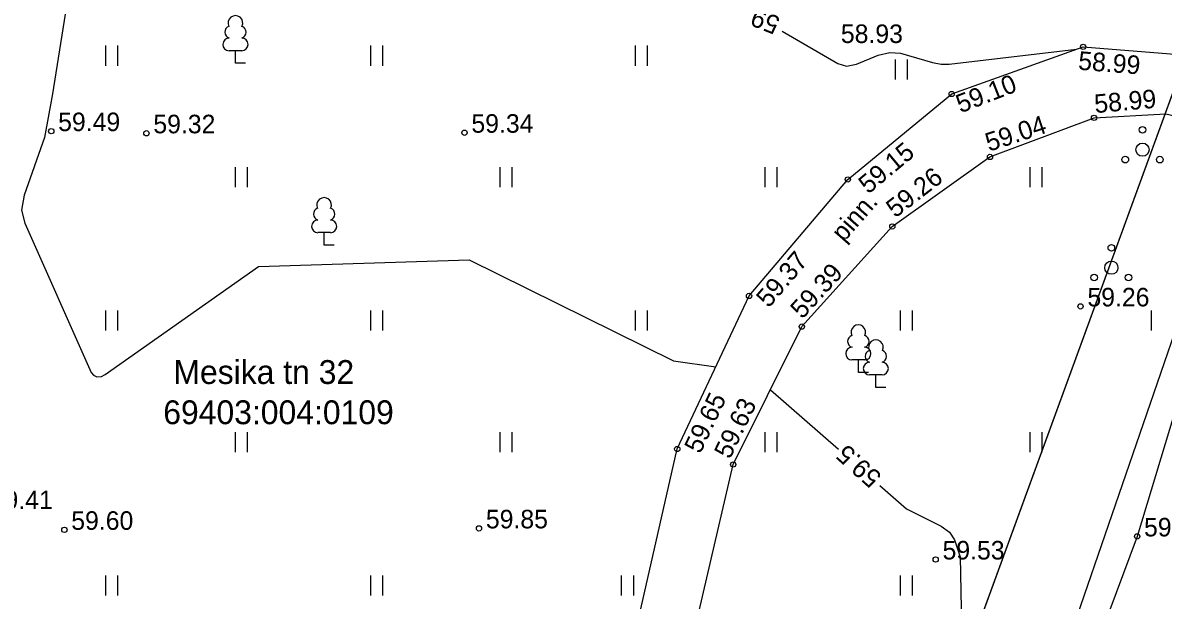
# Model space of a CAD drawing. Extents: x 641099 to 641614, y 6453870 to 6454751.
# Drawn here: x 641376.47 to 641419.52, y 6454220.37 to 6454242.16 of the extents above; entities that cross this region are included whole.
import ezdxf

# ---------------------------------------------------------------- set-up
doc = ezdxf.new("R2010")
doc.units = 0
for name, color, linetype in [('HALJASTUS', 7, 'Continuous'), ('HORISONTAAL-EH2000', 7, 'Continuous'), ('KORGUS-EH2000', 7, 'Continuous'), ('MOOTPIIR', 7, 'Continuous'), ('PIIR', 7, 'Continuous'), ('PUU', 7, 'Continuous'), ('TEE', 7, 'Continuous')]:
    doc.layers.add(name, color=color, linetype=linetype)

msp = doc.modelspace()

# ---------------------------------------------------------------- linework, layer by layer
at = {"layer": 'HALJASTUS'}
for p, q in [((641379.589, 6454241.308), (641379.589, 6454240.547)), ((641380.044, 6454241.308), (641380.044, 6454240.547)), ((641389.589, 6454241.308), (641389.589, 6454240.547)), ((641390.044, 6454241.308), (641390.044, 6454240.547)), ((641399.589, 6454241.308), (641399.589, 6454240.547)), ((641400.044, 6454241.308), (641400.044, 6454240.547)), ((641409.4, 6454240.781), (641409.4, 6454240.02)), ((641409.855, 6454240.781), (641409.855, 6454240.02)), ((641413.058, 6454210.43), (641422.553, 6454238.046)), ((641384.481, 6454236.721), (641384.481, 6454235.96)), ((641384.936, 6454236.721), (641384.936, 6454235.96)), ((641394.481, 6454236.721), (641394.481, 6454235.96)), ((641394.936, 6454236.721), (641394.936, 6454235.96)), ((641404.481, 6454236.721), (641404.481, 6454235.96)), ((641404.936, 6454236.721), (641404.936, 6454235.96)), ((641414.481, 6454236.721), (641414.481, 6454235.96)), ((641414.936, 6454236.721), (641414.936, 6454235.96)), ((641379.589, 6454231.308), (641379.589, 6454230.547)), ((641380.044, 6454231.308), (641380.044, 6454230.547)), ((641389.589, 6454231.308), (641389.589, 6454230.547)), ((641390.044, 6454231.308), (641390.044, 6454230.547)), ((641399.589, 6454231.308), (641399.589, 6454230.547)), ((641400.044, 6454231.308), (641400.044, 6454230.547)), ((641409.589, 6454231.308), (641409.589, 6454230.547)), ((641410.044, 6454231.308), (641410.044, 6454230.547)), ((641419.067, 6454231.308), (641419.067, 6454230.547)), ((641384.481, 6454226.721), (641384.481, 6454225.96)), ((641384.936, 6454226.721), (641384.936, 6454225.96)), ((641394.481, 6454226.721), (641394.481, 6454225.96)), ((641394.936, 6454226.721), (641394.936, 6454225.96)), ((641404.481, 6454226.721), (641404.481, 6454225.96)), ((641404.936, 6454226.721), (641404.936, 6454225.96)), ((641414.481, 6454226.721), (641414.481, 6454225.96)), ((641414.936, 6454226.721), (641414.936, 6454225.96)), ((641379.589, 6454221.308), (641379.589, 6454220.547)), ((641380.044, 6454221.308), (641380.044, 6454220.547)), ((641389.589, 6454221.308), (641389.589, 6454220.547)), ((641390.044, 6454221.308), (641390.044, 6454220.547)), ((641399.061, 6454221.308), (641399.061, 6454220.547)), ((641399.516, 6454221.308), (641399.516, 6454220.547)), ((641409.589, 6454221.308), (641409.589, 6454220.547)), ((641410.044, 6454221.308), (641410.044, 6454220.547))]:
    msp.add_line(p, q, dxfattribs=at)
at = {"layer": 'HORISONTAAL-EH2000'}
for points in [[(641388.422, 6454263.243), (641388.539, 6454258.431), (641388.4, 6454257.968), (641388.211, 6454257.555), (641383.351, 6454253.016), (641379.84, 6454251.107), (641379.505, 6454250.794), (641379.309, 6454250.253), (641377.595, 6454239.48), (641377.287, 6454237.832), (641376.523, 6454235.662), (641376.423, 6454235.095), (641376.544, 6454234.598), (641379.046, 6454228.964), (641379.139, 6454228.872), (641379.269, 6454228.805), (641379.439, 6454228.822), (641379.58, 6454228.89), (641385.37, 6454232.968), (641393.32, 6454233.214), (641401.037, 6454229.408), (641402.626, 6454229.178)], [(641405.13, 6454241.843), (641407.234, 6454240.623), (641407.56, 6454240.534), (641407.945, 6454240.6), (641408.752, 6454240.949), (641409.193, 6454241.04), (641409.602, 6454241.02), (641410.811, 6454240.665), (641411.136, 6454240.608), (641411.442, 6454240.606), (641416.247, 6454241.17)], [(641404.69, 6454228.316), (641407.256, 6454226.071)], [(641408.815, 6454224.707), (641409.829, 6454223.82), (641411.141, 6454223.163), (641411.454, 6454222.943), (641411.64, 6454222.646), (641411.851, 6454222.016), (641412.171, 6454205.757)]]:
    msp.add_lwpolyline(points, dxfattribs=at)
at = {"layer": 'KORGUS-EH2000'}
for centre in [(641416.493, 6454241.258), (641411.532, 6454239.478), (641416.908, 6454238.578), (641377.545, 6454238.076), (641381.138, 6454237.995), (641393.144, 6454238.016), (641412.978, 6454237.104), (641407.612, 6454236.253), (641409.292, 6454234.479), (641403.883, 6454231.857), (641416.396, 6454231.461), (641405.875, 6454230.698), (641401.173, 6454226.08), (641403.286, 6454225.494), (641378.04, 6454223.029), (641393.69, 6454223.084), (641418.532, 6454222.78), (641410.927, 6454221.91)]:
    msp.add_circle(centre, 0.1, dxfattribs=at)
at = {"layer": 'MOOTPIIR'}
msp.add_lwpolyline([(641439.735, 6454271.597), (641438.474, 6454265.536), (641427.972, 6454252.96), (641430.949, 6454247.639), (641430.366, 6454244.281), (641430.273, 6454241.996), (641429.155, 6454238.644), (641423.233, 6454240.466), (641422.553, 6454238.046), (641420.651, 6454229.775), (641418.532, 6454222.78), (641412.825, 6454207.453), (641402.479, 6454178.048), (641399.526, 6454166.2), (641397.63, 6454164.006), (641397.216, 6454160.878), (641396.779, 6454158.917), (641362.27, 6454160.432)], dxfattribs=at)
at = {"layer": 'PIIR'}
for points in [[(641468.37, 6454625.1), (641503.5, 6454663.59), (641613.5, 6454638.14), (641569.11, 6454557.56), (641609.54, 6454550.16), (641499.63, 6454225.28), (641490.72, 6454229.86), (641476.8, 6454193.98), (641465.32, 6454199.56), (641441.4, 6454151.24), (641437.89, 6454153.82), (641388.82, 6454159.04), (641393.05, 6454166.1), (641431.57, 6454271.54), (641430.99, 6454297.97), (641429.64, 6454358.16), (641431.2, 6454405.02), (641432.8, 6454452.01), (641434.31, 6454499.07), (641435.88, 6454543.83), (641433.17, 6454586.67)], [(641348.14, 6454291.29), (641367.8, 6454297.97), (641430.99, 6454297.97), (641431.57, 6454271.54), (641393.05, 6454166.1), (641337.74, 6454174.84), (641313.62, 6454220.11), (641302.23, 6454241.46), (641354.66, 6454213.64)]]:
    msp.add_lwpolyline(points, close=True, dxfattribs=at)
at = {"layer": 'PUU'}
for p, q in [((641384.737, 6454241.113), (641384.257, 6454241.113)), ((641384.497, 6454240.638), (641384.497, 6454241.113)), ((641384.877, 6454240.638), (641384.497, 6454240.638)), ((641388.085, 6454234.245), (641387.605, 6454234.245)), ((641387.845, 6454233.77), (641387.845, 6454234.245)), ((641388.225, 6454233.77), (641387.845, 6454233.77)), ((641408.249, 6454229.444), (641407.769, 6454229.444)), ((641408.009, 6454228.969), (641408.009, 6454229.444)), ((641408.389, 6454228.969), (641408.009, 6454228.969)), ((641408.91, 6454228.879), (641408.43, 6454228.879)), ((641408.67, 6454228.404), (641408.67, 6454228.879)), ((641409.05, 6454228.404), (641408.67, 6454228.404))]:
    msp.add_line(p, q, dxfattribs=at)
for centre, radius in [((641418.735, 6454238.126), 0.125), ((641418.735, 6454237.376), 0.25), ((641418.085, 6454237.001), 0.125), ((641419.385, 6454237.001), 0.125), ((641417.559, 6454233.673), 0.125), ((641417.559, 6454232.923), 0.25), ((641416.909, 6454232.548), 0.125), ((641418.209, 6454232.548), 0.125)]:
    msp.add_circle(centre, radius, dxfattribs=at)
for centre, radius, start, end in [((641384.327, 6454241.811), 0.233, 109.0217, 253.1415), ((641384.497, 6454242.158), 0.277, 332.5799, 207.4201), ((641384.667, 6454241.811), 0.233, 286.8508, 70.9859), ((641384.26, 6454241.35), 0.238, 90.0016, 269.3953), ((641384.734, 6454241.35), 0.238, 270.6047, 89.9984), ((641387.845, 6454235.29), 0.277, 332.5799, 207.4201), ((641387.675, 6454234.943), 0.233, 109.0217, 253.1415), ((641388.015, 6454234.943), 0.233, 286.8508, 70.9859), ((641387.608, 6454234.482), 0.238, 90.0016, 269.3953), ((641388.082, 6454234.482), 0.238, 270.6047, 89.9984), ((641408.009, 6454230.489), 0.277, 332.5799, 207.4201), ((641407.839, 6454230.142), 0.233, 109.0217, 253.1415), ((641408.179, 6454230.142), 0.233, 286.8508, 70.9859), ((641408.67, 6454229.924), 0.277, 332.5799, 207.4201), ((641407.772, 6454229.681), 0.238, 90.0016, 269.3953), ((641408.246, 6454229.681), 0.238, 270.6047, 89.9984), ((641408.5, 6454229.577), 0.233, 109.0217, 253.1415), ((641408.84, 6454229.577), 0.233, 286.8508, 70.9859), ((641408.433, 6454229.116), 0.238, 90.0016, 269.3953), ((641408.907, 6454229.116), 0.238, 270.6047, 89.9984)]:
    msp.add_arc(centre, radius, start, end, dxfattribs=at)
at = {"layer": 'TEE'}
for points in [[(641370.84, 6454165.091), (641374.125, 6454166.968), (641377.22, 6454169.864), (641379.954, 6454172.943), (641383.683, 6454177.764), (641387.815, 6454183.193), (641392.474, 6454190.815), (641395.629, 6454198.565), (641397.313, 6454206.137), (641399.139, 6454217.167), (641401.173, 6454226.08), (641403.883, 6454231.857), (641407.612, 6454236.253), (641411.532, 6454239.478), (641416.493, 6454241.258), (641420.11, 6454240.97), (641423.233, 6454240.466)], [(641376.662, 6454165.13), (641379.227, 6454168.011), (641381.976, 6454171.476), (641385.711, 6454176.135), (641389.801, 6454181.762), (641394.651, 6454189.846), (641397.852, 6454198.128), (641399.55, 6454205.459), (641401.302, 6454216.936), (641403.286, 6454225.494), (641405.875, 6454230.698), (641409.292, 6454234.479), (641412.978, 6454237.104), (641416.908, 6454238.578), (641419.61, 6454238.728), (641422.553, 6454238.046)]]:
    msp.add_lwpolyline(points, dxfattribs=at)

# ---------------------------------------------------------------- texts
at = {"layer": 'HORISONTAAL-EH2000'}
for s, rotation, p in [('59', 157.9025, (641405.106, 6454242.352)), ('59.5', 138.0255, (641408.931, 6454225.078))]:
    msp.add_text(s, height=0.7, rotation=rotation, dxfattribs=at).set_placement(p)
at = {"layer": 'KORGUS-EH2000'}
for s, p in [(' 58.93', (641407.089, 6454241.402)), (' 59.49', (641377.545, 6454238.076)), (' 59.32', (641381.138, 6454237.995)), (' 59.34', (641393.144, 6454238.016)), (' 59.26', (641416.396, 6454231.461)), (' 59.41', (641374.999, 6454223.809)), (' 59.60', (641378.04, 6454223.029)), (' 59.85', (641393.69, 6454223.084)), (' 59.28', (641418.532, 6454222.78)), (' 59.53', (641410.927, 6454221.91))]:
    msp.add_text(s, height=0.7, dxfattribs=at).set_placement(p)
for s, rotation, p in [(' 58.99', 355.5501, (641416.03, 6454240.417)), (' 59.10', 21.2203, (641411.621, 6454238.651)), (' 58.99', 5.0567, (641416.687, 6454238.732)), (' 59.04', 18.2556, (641412.693, 6454237.214)), (' 59.15', 39.7853, (641408.184, 6454235.511)), (' 59.26', 37.7101, (641409.197, 6454234.619)), (' 59.37', 49.4636, (641404.457, 6454231.178)), (' 59.39', 47.667, (641405.718, 6454230.763)), (' 59.65', 64.696, (641401.93, 6454225.633)), (' 59.63', 64.1919, (641403.049, 6454225.433))]:
    msp.add_text(s, height=0.7, rotation=rotation, dxfattribs=at).set_placement(p)
at = {"layer": 'PIIR'}
for s, p in [('Mesika tn 32', (641382.156, 6454228.534)), ('69403:004:0109', (641381.773, 6454227.016))]:
    msp.add_text(s, height=0.9, dxfattribs=at).set_placement(p)
at = {"layer": 'TEE'}
msp.add_text('pinn.', height=0.7, rotation=48.773, dxfattribs=at).set_placement((641407.455, 6454233.858))

doc.saveas('drawing.dxf')
